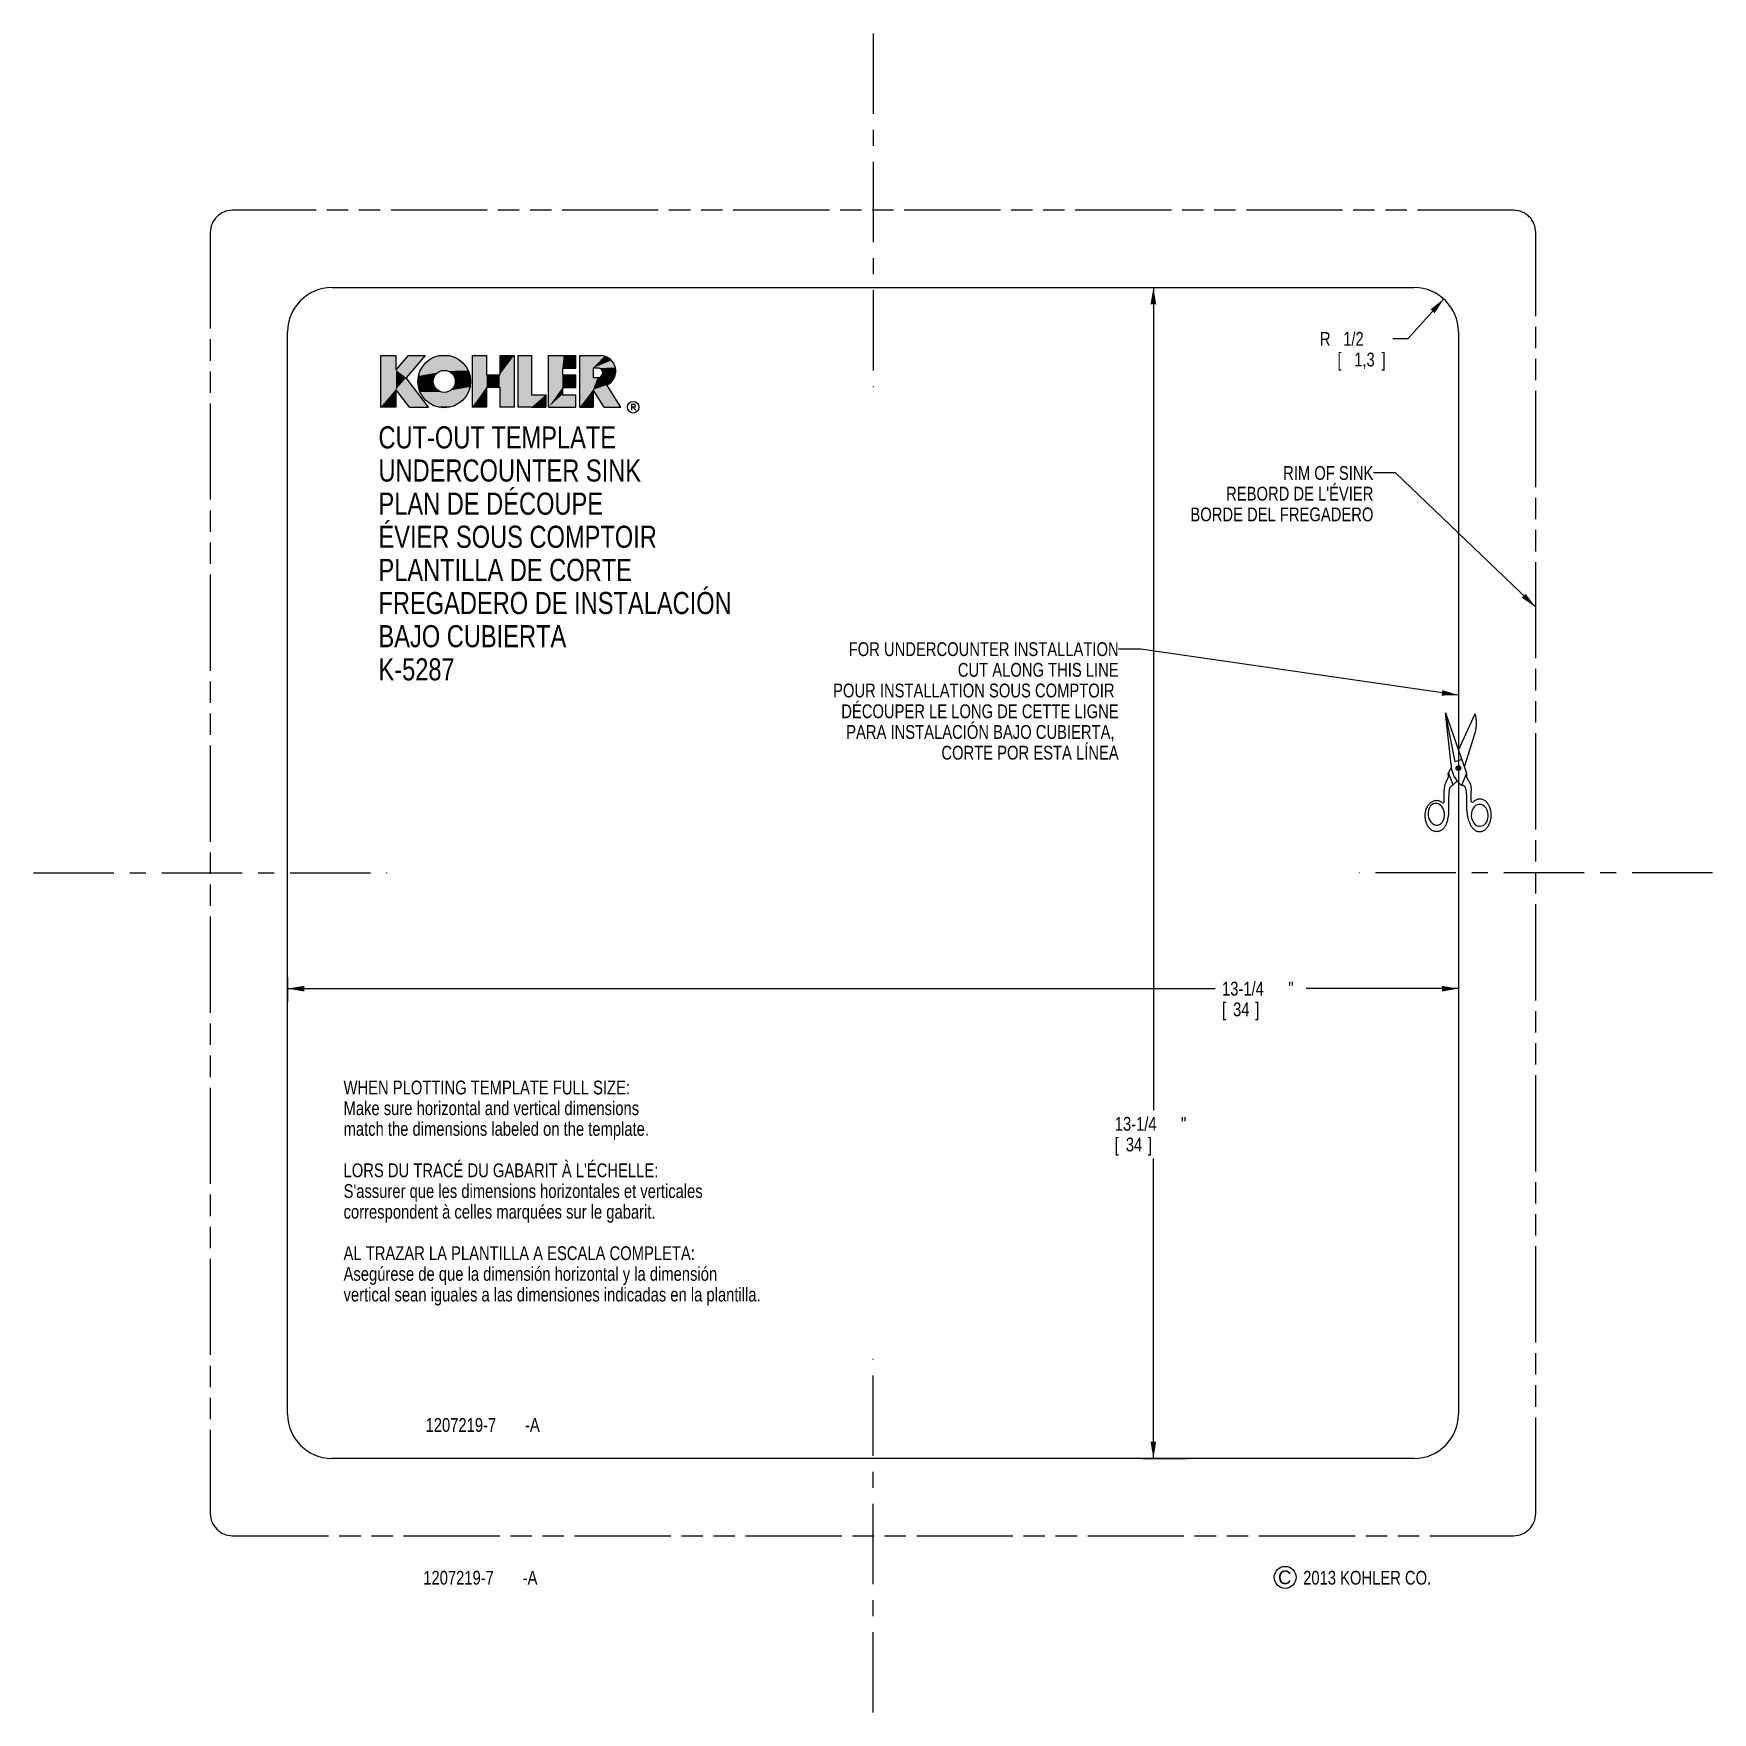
# Model space of a CAD drawing. Extents: x 12.5 to 31.5, y 9.3 to 28.3.
import ezdxf
from ezdxf.enums import TextEntityAlignment as Align

# ---------------------------------------------------------------- set-up
doc = ezdxf.new("R2010")
doc.units = 0
doc.header["$LTSCALE"] = 2.42
doc.linetypes.add('CENTER', pattern=[0.6, 0.375, -0.075, 0.075, -0.075])
doc.linetypes.add('PHANTOM', pattern=[0.8, 0.45, -0.05, 0.1, -0.05, 0.1, -0.05])
doc.layers.get('0').update_dxf_attribs({"linetype": 'CONTINUOUS'})
for name, color, linetype in [('___NOTE', 7, 'CONTINUOUS'), ('___SYMBOL', 7, 'CONTINUOUS'), ('_CURVE', 7, 'CONTINUOUS')]:
    doc.layers.add(name, color=color, linetype=linetype)
doc.styles.get("Standard").update_dxf_attribs({"font": 'txt', "width": 0.8})
doc.styles.add('TEXTSTYLE_2', font='txt')
doc.dimstyles.get("Standard").update_dxf_attribs({"dimtxt": 2.5, "dimasz": 2.5, "dimexe": 1.25, "dimexo": 0.625, "dimtad": 1, "dimcen": 2.5, "dimazin": 3, "dimtfac": 1, "dimtmove": 0, "dimatfit": 3})

# ---------------------------------------------------------------- blocks, each defined once
blk = doc.blocks.new('_FILLED')
at = {"color": 0, "linetype": 'BYBLOCK'}
blk.add_solid([(0, 0), (-1, 0.17), (-1, -0.17)], dxfattribs=at)
blk = doc.blocks.new('*D0')
at = {"color": 2, "linetype": 'CONTINUOUS'}
for p, q in [((28.48, 25.332), (28.074, 24.881)), ((28.074, 24.881), (27.903, 24.881))]:
    blk.add_line(p, q, dxfattribs=at)
at = {"color": 2, "linetype": 'CONTINUOUS', "xscale": 0.1875, "yscale": 0.1875, "zscale": 0.1875, "rotation": 48.0474899021}
blk.add_blockref('_FILLED', (28.48, 25.332), dxfattribs=at)
at = {"color": 2, "linetype": 'CONTINUOUS', "width": 0.8}
for s, height, p in [('R', 0.156, (27.199, 24.802)), ('1/2', 0.1562, (27.574, 24.802)), ('[', 0.156, (27.324, 24.568)), ('1,3', 0.1562, (27.699, 24.568)), (']', 0.156, (27.824, 24.568))]:
    blk.add_text(s, height=height, dxfattribs=at).set_placement(p, align=Align.RIGHT)
blk = doc.blocks.new('*D1')
at = {"color": 2, "linetype": 'CONTINUOUS'}
for p, q in [((25.194, 25.46), (25.194, 16.152)), ((25.194, 12.21), (25.194, 15.605)), ((25.069, 12.21), (25.578, 12.21))]:
    blk.add_line(p, q, dxfattribs=at)
at = {"color": 2, "linetype": 'CONTINUOUS', "xscale": 0.1875, "yscale": 0.1875, "zscale": 0.1875}
for p, rotation in [((25.194, 25.46), 90), ((25.194, 12.21), 270)]:
    blk.add_blockref('_FILLED', p, dxfattribs=dict(at, rotation=rotation))
at = {"color": 2, "linetype": 'CONTINUOUS', "width": 0.8}
for s, height, p in [('13-1/4', 0.1562, (24.757, 15.918)), ('"', 0.156, (25.507, 15.918)), ('[', 0.156, (24.757, 15.684)), ('34', 0.1562, (24.882, 15.684)), (']', 0.156, (25.132, 15.684))]:
    blk.add_text(s, height=height, dxfattribs=at).set_placement(p)
blk = doc.blocks.new('*D2')
at = {"color": 2, "linetype": 'CONTINUOUS'}
for p, q in [((15.396, 17.651), (15.396, 17.377)), ((15.396, 17.526), (25.892, 17.526)), ((28.646, 17.526), (26.924, 17.526))]:
    blk.add_line(p, q, dxfattribs=at)
at = {"color": 2, "linetype": 'CONTINUOUS', "xscale": 0.1875, "yscale": 0.1875, "zscale": 0.1875, "rotation": 180}
blk.add_blockref('_FILLED', (15.396, 17.526), dxfattribs=at)
at = {"color": 2, "linetype": 'CONTINUOUS', "xscale": 0.1875, "yscale": 0.1875, "zscale": 0.1875}
blk.add_blockref('_FILLED', (28.646, 17.526), dxfattribs=at)
at = {"color": 2, "linetype": 'CONTINUOUS', "width": 0.8}
for s, height, p in [('13-1/4', 0.1562, (25.971, 17.448)), ('"', 0.156, (26.721, 17.448)), ('[', 0.156, (25.971, 17.214)), ('34', 0.1562, (26.096, 17.214)), (']', 0.156, (26.346, 17.214))]:
    blk.add_text(s, height=height, dxfattribs=at).set_placement(p)
blk = doc.blocks.new('SYMBOL_40_BL0', base_point=(18.824, 22.856))
at = {"layer": '___SYMBOL', "color": 2, "linetype": 'CONTINUOUS'}
for p, q in [((16.447, 24.692), (16.621, 24.692)), ((16.447, 24.692), (16.447, 24.106)), ((16.759, 24.692), (16.621, 24.529)), ((16.621, 24.692), (16.621, 24.529)), ((16.951, 24.692), (16.738, 24.439)), ((16.759, 24.692), (16.951, 24.692)), ((17.483, 24.692), (17.483, 24.106)), ((17.483, 24.692), (17.648, 24.692)), ((17.648, 24.692), (17.648, 24.472)), ((17.796, 24.692), (17.796, 24.472)), ((17.796, 24.692), (17.96, 24.692)), ((17.96, 24.692), (17.96, 24.106)), ((18.005, 24.106), (18.005, 24.692)), ((18.005, 24.692), (18.155, 24.692)), ((18.155, 24.692), (18.155, 24.248)), ((18.347, 24.692), (18.52, 24.692)), ((18.347, 24.106), (18.347, 24.692)), ((18.505, 24.55), (18.505, 24.472)), ((18.505, 24.55), (18.656, 24.55)), ((18.52, 24.692), (18.656, 24.692)), ((18.656, 24.55), (18.656, 24.692)), ((18.701, 24.692), (18.935, 24.692)), ((18.701, 24.106), (18.701, 24.692)), ((18.908, 24.55), (18.852, 24.55)), ((18.852, 24.55), (18.852, 24.443)), ((16.991, 24.106), (16.738, 24.439)), ((17.648, 24.472), (17.796, 24.472)), ((17.648, 24.335), (17.796, 24.335)), ((17.648, 24.335), (17.648, 24.106)), ((17.796, 24.335), (17.796, 24.106)), ((18.505, 24.472), (18.656, 24.472)), ((18.505, 24.328), (18.505, 24.248)), ((18.505, 24.328), (18.656, 24.328)), ((18.656, 24.328), (18.656, 24.472)), ((18.852, 24.443), (18.904, 24.443)), ((19.167, 24.106), (19.007, 24.358)), ((16.621, 24.308), (16.621, 24.106)), ((16.775, 24.106), (16.621, 24.308)), ((18.155, 24.248), (18.318, 24.248)), ((18.318, 24.248), (18.318, 24.106)), ((18.505, 24.248), (18.656, 24.248)), ((18.656, 24.106), (18.656, 24.248)), ((18.852, 24.303), (18.852, 24.106)), ((18.977, 24.106), (18.852, 24.303)), ((19.291, 24.074), (19.291, 24.14)), ((19.291, 24.14), (19.316, 24.14)), ((16.621, 24.106), (16.447, 24.106)), ((16.775, 24.106), (16.991, 24.106)), ((17.648, 24.106), (17.483, 24.106)), ((17.96, 24.106), (17.796, 24.106)), ((18.155, 24.106), (18.005, 24.106)), ((18.155, 24.106), (18.318, 24.106)), ((18.347, 24.106), (18.656, 24.106)), ((18.701, 24.106), (18.852, 24.106)), ((18.977, 24.106), (19.167, 24.106)), ((19.316, 24.106), (19.291, 24.106)), ((19.303, 24.106), (19.335, 24.074))]:
    blk.add_line(p, q, dxfattribs=at)
for centre, radius in [((17.168, 24.398), 0.298), ((17.168, 24.398), 0.125), ((19.307, 24.106), 0.0654)]:
    blk.add_circle(centre, radius, dxfattribs=at)
for centre, radius, start, end in [((18.908, 24.496), 0.0536, 266.1604, 89.9999), ((18.935, 24.517), 0.175, 294.45, 90), ((19.316, 24.123), 0.0168, 270, 90)]:
    blk.add_arc(centre, radius, start, end, dxfattribs=at)
for points in [[(16.621, 24.529), (16.447, 24.106), (16.621, 24.692)], [(16.447, 24.106), (16.447, 24.692), (16.621, 24.692)], [(16.621, 24.308), (16.447, 24.106), (16.621, 24.529)], [(16.621, 24.529), (16.759, 24.692), (16.951, 24.692)], [(16.951, 24.692), (16.738, 24.439), (16.621, 24.529)], [(16.738, 24.439), (16.621, 24.308), (16.621, 24.529)], [(16.876, 24.46), (16.895, 24.52), (17.129, 24.517)], [(17.094, 24.499), (16.876, 24.46), (17.129, 24.517)], [(17.168, 24.523), (16.895, 24.52), (17.409, 24.574)], [(16.895, 24.52), (16.927, 24.574), (17.409, 24.574)], [(17.168, 24.523), (17.129, 24.517), (16.895, 24.52)], [(16.927, 24.574), (16.968, 24.62), (17.367, 24.62)], [(17.367, 24.62), (17.409, 24.574), (16.927, 24.574)], [(16.968, 24.62), (17.019, 24.656), (17.317, 24.656)], [(17.317, 24.656), (17.367, 24.62), (16.968, 24.62)], [(17.019, 24.656), (17.076, 24.682), (17.26, 24.682)], [(17.26, 24.682), (17.317, 24.656), (17.019, 24.656)], [(17.076, 24.682), (17.136, 24.695), (17.199, 24.695)], [(17.199, 24.695), (17.26, 24.682), (17.076, 24.682)], [(17.409, 24.574), (17.44, 24.52), (17.168, 24.523)], [(17.206, 24.517), (17.168, 24.523), (17.44, 24.52)], [(17.206, 24.517), (17.44, 24.52), (17.241, 24.499)], [(17.241, 24.499), (17.44, 24.52), (17.269, 24.472)], [(17.44, 24.52), (17.459, 24.46), (17.269, 24.472)], [(17.648, 24.472), (17.483, 24.106), (17.648, 24.692)], [(17.483, 24.106), (17.483, 24.692), (17.648, 24.692)], [(17.796, 24.472), (17.796, 24.692), (17.96, 24.692)], [(17.796, 24.472), (17.96, 24.692), (17.796, 24.335)], [(17.796, 24.335), (17.96, 24.692), (17.796, 24.106)], [(17.96, 24.692), (17.96, 24.106), (17.796, 24.106)], [(18.155, 24.248), (18.005, 24.106), (18.155, 24.692)], [(18.005, 24.106), (18.005, 24.692), (18.155, 24.692)], [(18.505, 24.55), (18.347, 24.106), (18.52, 24.692)], [(18.347, 24.106), (18.347, 24.692), (18.52, 24.692)], [(18.505, 24.472), (18.347, 24.106), (18.505, 24.55)], [(18.656, 24.692), (18.656, 24.55), (18.505, 24.55)], [(18.656, 24.692), (18.505, 24.55), (18.52, 24.692)], [(18.935, 24.692), (18.982, 24.686), (18.701, 24.692)], [(18.982, 24.686), (18.852, 24.55), (18.701, 24.692)], [(18.701, 24.106), (18.701, 24.692), (18.852, 24.55)], [(18.852, 24.443), (18.701, 24.106), (18.852, 24.55)], [(19.025, 24.667), (18.852, 24.55), (18.982, 24.686)], [(19.062, 24.637), (18.852, 24.55), (19.025, 24.667)], [(19.09, 24.599), (18.852, 24.55), (19.062, 24.637)], [(19.106, 24.554), (18.852, 24.55), (19.09, 24.599)], [(18.852, 24.55), (19.106, 24.554), (18.908, 24.55)], [(18.908, 24.55), (19.106, 24.554), (18.931, 24.544)], [(18.931, 24.544), (19.106, 24.554), (18.95, 24.529)], [(19.106, 24.554), (19.109, 24.507), (18.95, 24.529)], [(18.96, 24.507), (18.95, 24.529), (19.109, 24.507)], [(16.621, 24.308), (16.738, 24.439), (16.775, 24.106)], [(16.738, 24.439), (16.991, 24.106), (16.775, 24.106)], [(16.87, 24.398), (16.876, 24.46), (17.049, 24.437)], [(17.049, 24.437), (17.043, 24.398), (16.87, 24.398)], [(16.876, 24.336), (16.87, 24.398), (17.043, 24.398)], [(17.067, 24.472), (16.876, 24.46), (17.094, 24.499)], [(17.067, 24.472), (17.049, 24.437), (16.876, 24.46)], [(17.049, 24.36), (16.876, 24.336), (17.043, 24.398)], [(17.049, 24.36), (17.067, 24.325), (16.876, 24.336)], [(16.895, 24.277), (16.876, 24.336), (17.067, 24.325)], [(17.094, 24.297), (16.895, 24.277), (17.067, 24.325)], [(17.241, 24.297), (17.459, 24.336), (17.206, 24.28)], [(17.459, 24.336), (17.44, 24.277), (17.206, 24.28)], [(17.269, 24.325), (17.459, 24.336), (17.241, 24.297)], [(17.286, 24.437), (17.269, 24.472), (17.459, 24.46)], [(17.269, 24.325), (17.286, 24.36), (17.459, 24.336)], [(17.286, 24.437), (17.459, 24.46), (17.292, 24.398)], [(17.286, 24.36), (17.292, 24.398), (17.466, 24.398)], [(17.466, 24.398), (17.459, 24.336), (17.286, 24.36)], [(17.459, 24.46), (17.466, 24.398), (17.292, 24.398)], [(17.648, 24.335), (17.483, 24.106), (17.648, 24.472)], [(17.648, 24.335), (17.648, 24.106), (17.483, 24.106)], [(17.796, 24.472), (17.648, 24.335), (17.648, 24.472)], [(17.648, 24.335), (17.796, 24.472), (17.796, 24.335)], [(18.505, 24.328), (18.347, 24.106), (18.505, 24.472)], [(18.505, 24.248), (18.347, 24.106), (18.505, 24.328)], [(18.656, 24.472), (18.656, 24.328), (18.505, 24.328)], [(18.656, 24.472), (18.505, 24.328), (18.505, 24.472)], [(18.852, 24.303), (18.701, 24.106), (18.904, 24.443)], [(18.904, 24.443), (18.701, 24.106), (18.852, 24.443)], [(19.079, 24.418), (18.852, 24.303), (18.904, 24.443)], [(19.047, 24.383), (18.852, 24.303), (19.079, 24.418)], [(19.007, 24.358), (18.852, 24.303), (19.047, 24.383)], [(18.852, 24.303), (19.007, 24.358), (18.977, 24.106)], [(18.928, 24.447), (19.1, 24.461), (18.904, 24.443)], [(19.1, 24.461), (19.079, 24.418), (18.904, 24.443)], [(18.928, 24.447), (18.948, 24.461), (19.1, 24.461)], [(18.959, 24.482), (19.109, 24.507), (18.948, 24.461)], [(19.109, 24.507), (19.1, 24.461), (18.948, 24.461)], [(18.96, 24.507), (19.109, 24.507), (18.959, 24.482)], [(19.007, 24.358), (19.167, 24.106), (18.977, 24.106)], [(16.621, 24.106), (16.447, 24.106), (16.621, 24.308)], [(17.129, 24.28), (16.895, 24.277), (17.094, 24.297)], [(17.129, 24.28), (17.168, 24.274), (16.895, 24.277)], [(16.927, 24.223), (16.895, 24.277), (17.168, 24.274)], [(17.168, 24.274), (17.44, 24.277), (16.927, 24.223)], [(17.44, 24.277), (17.409, 24.223), (16.927, 24.223)], [(16.968, 24.177), (16.927, 24.223), (17.409, 24.223)], [(17.409, 24.223), (17.367, 24.177), (16.968, 24.177)], [(17.019, 24.14), (16.968, 24.177), (17.367, 24.177)], [(17.367, 24.177), (17.317, 24.14), (17.019, 24.14)], [(17.076, 24.115), (17.019, 24.14), (17.317, 24.14)], [(17.317, 24.14), (17.26, 24.115), (17.076, 24.115)], [(17.168, 24.274), (17.206, 24.28), (17.44, 24.277)], [(18.318, 24.248), (18.005, 24.106), (18.155, 24.248)], [(18.005, 24.106), (18.318, 24.248), (18.155, 24.106)], [(18.318, 24.248), (18.318, 24.106), (18.155, 24.106)], [(18.656, 24.248), (18.347, 24.106), (18.505, 24.248)], [(18.656, 24.248), (18.656, 24.106), (18.347, 24.106)], [(18.852, 24.303), (18.852, 24.106), (18.701, 24.106)], [(17.136, 24.102), (17.076, 24.115), (17.26, 24.115)], [(17.26, 24.115), (17.199, 24.102), (17.136, 24.102)]]:
    blk.add_solid(points, dxfattribs=at)
at = {"layer": '___SYMBOL', "color": 2, "linetype": 'CONTINUOUS', "width": 0.8}
for s, p in [('CUT-OUT TEMPLATE', (16.424, 23.64)), ('UNDERCOUNTER SINK', (16.424, 23.265)), ('PLAN DE DÉCOUPE', (16.424, 22.89)), ('ÉVIER SOUS COMPTOIR', (16.424, 22.515)), ('PLANTILLA DE CORTE', (16.424, 22.14)), ('FREGADERO DE INSTALACIÓN', (16.424, 21.765)), ('BAJO CUBIERTA', (16.424, 21.39)), ('K-5287', (16.424, 21.015))]:
    blk.add_text(s, height=0.25, dxfattribs=at).set_placement(p)
blk = doc.blocks.new('SYMBOL_3_BL1', base_point=(27.662, 10.863))
at = {"layer": '___SYMBOL', "color": 7, "linetype": 'CONTINUOUS'}
blk.add_circle((26.685, 10.863), 0.124, dxfattribs=at)
at = {"layer": '___SYMBOL', "color": 7, "linetype": 'CONTINUOUS', "style": 'TEXTSTYLE_2'}
blk.add_text('C', height=0.156, dxfattribs=at).set_placement((26.605, 10.786))
at = {"layer": '___SYMBOL', "color": 2, "linetype": 'CONTINUOUS', "width": 0.8}
blk.add_text('2013 KOHLER CO.', height=0.15625, dxfattribs=at).set_placement((26.889, 10.781))
blk = doc.blocks.new('SYMBOL_9_BL2', base_point=(17.644, 12.588))
at = {"layer": '___SYMBOL', "color": 2, "linetype": 'CONTINUOUS', "width": 0.8}
for s, p in [('1207219-7', (16.957, 12.51)), ('-A', (18.082, 12.51))]:
    blk.add_text(s, height=0.1562, dxfattribs=at).set_placement(p)
blk = doc.blocks.new('SYMBOL_10_BL3', base_point=(17.618, 10.859))
at = {"layer": '___SYMBOL', "color": 2, "linetype": 'CONTINUOUS', "width": 0.8}
for s, p in [('1207219-7', (16.931, 10.781)), ('-A', (18.056, 10.781))]:
    blk.add_text(s, height=0.1562, dxfattribs=at).set_placement(p)
blk = doc.blocks.new('SYMBOL_12_BL4', base_point=(20.154, 15.236))
at = {"layer": '___SYMBOL', "color": 2, "linetype": 'CONTINUOUS', "width": 0.8}
for s, p in [('WHEN PLOTTING TEMPLATE FULL SIZE:', (16.029, 16.329)), ('Make sure horizontal and vertical dimensions', (16.029, 16.095)), ('match the dimensions labeled on the template.', (16.029, 15.861)), ("LORS DU TRACÉ DU GABARIT À L'ÉCHELLE:  ", (16.029, 15.392)), ("S'assurer que les dimensions horizontales et verticales ", (16.029, 15.157)), ('correspondent à celles marquées sur le gabarit.', (16.029, 14.923)), ('AL TRAZAR LA PLANTILLA A ESCALA COMPLETA: ', (16.029, 14.454)), ('Asegúrese de que la dimensión horizontal y la dimensión ', (16.029, 14.22)), ('vertical sean iguales a las dimensiones indicadas en la plantilla.', (16.029, 13.986))]:
    blk.add_text(s, height=0.15625, dxfattribs=at).set_placement(p)
blk = doc.blocks.new('SYMBOL_37_BL5', base_point=(28.642, 19.975))
at = {"layer": '___SYMBOL', "color": 7, "linetype": 'CONTINUOUS'}
for p, q in [((28.611, 20.093), (28.499, 20.646)), ((28.563, 20.063), (28.499, 20.646)), ((28.499, 20.646), (28.739, 19.966)), ((28.647, 20.226), (28.835, 20.637)), ((28.714, 20.036), (28.835, 20.421)), ((28.533, 19.968), (28.566, 20.029)), ((28.587, 19.832), (28.533, 19.968)), ((28.685, 20.119), (28.611, 20.093)), ((28.638, 19.997), (28.637, 20.048)), ((28.638, 20.022), (28.646, 20.023)), ((28.653, 20.049), (28.655, 19.997)), ((28.739, 19.966), (28.682, 19.827)), ((28.587, 19.832), (28.631, 19.878))]:
    blk.add_line(p, q, dxfattribs=at)
for points in [[(28.485, 19.643), (28.485, 19.658), (28.485, 19.673), (28.485, 19.684), (28.485, 19.694), (28.485, 19.705), (28.485, 19.716), (28.485, 19.727), (28.485, 19.738), (28.485, 19.749), (28.486, 19.76), (28.486, 19.77), (28.487, 19.781), (28.487, 19.787), (28.488, 19.793), (28.489, 19.799), (28.49, 19.805), (28.491, 19.811), (28.492, 19.817), (28.493, 19.823), (28.495, 19.829), (28.496, 19.835), (28.498, 19.841), (28.5, 19.847), (28.503, 19.853), (28.505, 19.859), (28.507, 19.862), (28.508, 19.866), (28.51, 19.869), (28.511, 19.872), (28.513, 19.875), (28.514, 19.878), (28.516, 19.882), (28.518, 19.885), (28.519, 19.888), (28.521, 19.891), (28.523, 19.894), (28.524, 19.897), (28.526, 19.901), (28.527, 19.904), (28.528, 19.907), (28.529, 19.91), (28.53, 19.913), (28.531, 19.916), (28.532, 19.919), (28.533, 19.923), (28.533, 19.926), (28.534, 19.929), (28.534, 19.932), (28.534, 19.935), (28.534, 19.938), (28.533, 19.941), (28.532, 19.944), (28.532, 19.947), (28.531, 19.949), (28.531, 19.95), (28.53, 19.952), (28.53, 19.953), (28.529, 19.955), (28.529, 19.956), (28.529, 19.958), (28.529, 19.959), (28.53, 19.961), (28.53, 19.963), (28.531, 19.964), (28.531, 19.965), (28.532, 19.967), (28.533, 19.968)], [(28.791, 19.649), (28.79, 19.657), (28.79, 19.664), (28.79, 19.673), (28.789, 19.682), (28.789, 19.691), (28.79, 19.699), (28.79, 19.708), (28.79, 19.717), (28.791, 19.725), (28.791, 19.734), (28.791, 19.74), (28.792, 19.746), (28.792, 19.751), (28.792, 19.757), (28.792, 19.762), (28.793, 19.768), (28.793, 19.774), (28.793, 19.779), (28.793, 19.785), (28.793, 19.79), (28.792, 19.796), (28.792, 19.802), (28.791, 19.807), (28.791, 19.812), (28.79, 19.818), (28.789, 19.823), (28.787, 19.828), (28.786, 19.834), (28.784, 19.839), (28.782, 19.843), (28.78, 19.848), (28.778, 19.853), (28.776, 19.857), (28.773, 19.862), (28.771, 19.866), (28.768, 19.871), (28.765, 19.875), (28.762, 19.88), (28.76, 19.884), (28.758, 19.887), (28.755, 19.891), (28.754, 19.894), (28.752, 19.897), (28.75, 19.9), (28.748, 19.903), (28.747, 19.907), (28.745, 19.91), (28.744, 19.914), (28.743, 19.917), (28.742, 19.92), (28.742, 19.924), (28.741, 19.927), (28.741, 19.931), (28.741, 19.934), (28.741, 19.938), (28.741, 19.941), (28.74, 19.945), (28.74, 19.949), (28.74, 19.954), (28.74, 19.958), (28.74, 19.962), (28.739, 19.966)], [(28.528, 19.454), (28.53, 19.463), (28.532, 19.471), (28.534, 19.48), (28.535, 19.489), (28.536, 19.497), (28.537, 19.506), (28.538, 19.515), (28.538, 19.523), (28.539, 19.532), (28.539, 19.541), (28.539, 19.55), (28.539, 19.559), (28.539, 19.567), (28.539, 19.579), (28.539, 19.592), (28.538, 19.604), (28.538, 19.616), (28.538, 19.628), (28.538, 19.64), (28.537, 19.652), (28.537, 19.664), (28.538, 19.676), (28.538, 19.689), (28.539, 19.702), (28.54, 19.715), (28.541, 19.728), (28.542, 19.741), (28.543, 19.755), (28.543, 19.759), (28.544, 19.763), (28.544, 19.767), (28.544, 19.771), (28.545, 19.775), (28.545, 19.779), (28.546, 19.783), (28.547, 19.787), (28.548, 19.791), (28.549, 19.794), (28.55, 19.798), (28.552, 19.802), (28.554, 19.805), (28.556, 19.808), (28.558, 19.811), (28.56, 19.814), (28.563, 19.817), (28.565, 19.819), (28.568, 19.822), (28.571, 19.824), (28.574, 19.826), (28.577, 19.828), (28.58, 19.829), (28.584, 19.831), (28.587, 19.832)], [(28.768, 19.416), (28.764, 19.426), (28.761, 19.436), (28.759, 19.447), (28.756, 19.457), (28.754, 19.468), (28.752, 19.478), (28.75, 19.489), (28.748, 19.5), (28.747, 19.51), (28.746, 19.521), (28.744, 19.532), (28.744, 19.543), (28.743, 19.554), (28.742, 19.565), (28.742, 19.575), (28.741, 19.586), (28.741, 19.597), (28.741, 19.608), (28.741, 19.619), (28.741, 19.63), (28.741, 19.646), (28.741, 19.661), (28.74, 19.677), (28.74, 19.693), (28.74, 19.709), (28.74, 19.716), (28.739, 19.724), (28.739, 19.731), (28.738, 19.738), (28.738, 19.746), (28.737, 19.753), (28.736, 19.76), (28.735, 19.768), (28.733, 19.775), (28.731, 19.782), (28.729, 19.789), (28.727, 19.796), (28.726, 19.799), (28.725, 19.802), (28.724, 19.805), (28.722, 19.808), (28.721, 19.81), (28.719, 19.813), (28.717, 19.815), (28.714, 19.817), (28.712, 19.819), (28.709, 19.821), (28.706, 19.823), (28.703, 19.824), (28.7, 19.826), (28.697, 19.826), (28.694, 19.827), (28.691, 19.828), (28.688, 19.828), (28.685, 19.828), (28.682, 19.827)], [(28.462, 19.631), (28.455, 19.636), (28.447, 19.641), (28.439, 19.645), (28.431, 19.648), (28.423, 19.65), (28.415, 19.652), (28.406, 19.653), (28.398, 19.654), (28.39, 19.653), (28.381, 19.653), (28.373, 19.651), (28.365, 19.649), (28.357, 19.645), (28.349, 19.642), (28.342, 19.637), (28.334, 19.632), (28.327, 19.627), (28.32, 19.621), (28.314, 19.614), (28.307, 19.607), (28.302, 19.599), (28.296, 19.591), (28.291, 19.582), (28.286, 19.573), (28.282, 19.563), (28.279, 19.553), (28.275, 19.543), (28.273, 19.533), (28.27, 19.522), (28.269, 19.511), (28.267, 19.501), (28.267, 19.49), (28.267, 19.479), (28.267, 19.468), (28.268, 19.457), (28.269, 19.446), (28.271, 19.435), (28.274, 19.424), (28.277, 19.414), (28.28, 19.404), (28.284, 19.394), (28.289, 19.385), (28.294, 19.376), (28.299, 19.367), (28.304, 19.359), (28.311, 19.351), (28.317, 19.344), (28.324, 19.338), (28.331, 19.332), (28.338, 19.326), (28.346, 19.321), (28.353, 19.317), (28.361, 19.314), (28.369, 19.311), (28.377, 19.309), (28.386, 19.307), (28.394, 19.307), (28.402, 19.306), (28.411, 19.307), (28.419, 19.308), (28.427, 19.31), (28.435, 19.313), (28.443, 19.317), (28.451, 19.321), (28.459, 19.325), (28.466, 19.331), (28.473, 19.336), (28.48, 19.343), (28.486, 19.35), (28.492, 19.358), (28.498, 19.366), (28.503, 19.374), (28.508, 19.383), (28.512, 19.392), (28.516, 19.402), (28.519, 19.412), (28.522, 19.422), (28.525, 19.433), (28.527, 19.444), (28.528, 19.454)], [(28.411, 19.378), (28.431, 19.383), (28.45, 19.395), (28.465, 19.412), (28.477, 19.433), (28.485, 19.457), (28.489, 19.485), (28.488, 19.512), (28.482, 19.539), (28.472, 19.564), (28.459, 19.586), (28.441, 19.604), (28.422, 19.616), (28.401, 19.623), (28.381, 19.623), (28.361, 19.618), (28.342, 19.606), (28.327, 19.59), (28.314, 19.568), (28.306, 19.544), (28.303, 19.517), (28.304, 19.489), (28.309, 19.462), (28.319, 19.437), (28.333, 19.415), (28.35, 19.397), (28.369, 19.385), (28.39, 19.378), (28.411, 19.378)], [(28.768, 19.416), (28.771, 19.406), (28.774, 19.396), (28.778, 19.387), (28.783, 19.377), (28.788, 19.369), (28.793, 19.361), (28.798, 19.353), (28.804, 19.346), (28.81, 19.339), (28.816, 19.333), (28.823, 19.327), (28.83, 19.322), (28.837, 19.317), (28.844, 19.313), (28.851, 19.31), (28.859, 19.307), (28.866, 19.305), (28.874, 19.304), (28.882, 19.303), (28.889, 19.303), (28.897, 19.304), (28.905, 19.305), (28.913, 19.307), (28.92, 19.31), (28.928, 19.313), (28.935, 19.317), (28.942, 19.321), (28.949, 19.327), (28.956, 19.332), (28.962, 19.338), (28.968, 19.345), (28.974, 19.352), (28.98, 19.36), (28.985, 19.368), (28.99, 19.377), (28.994, 19.386), (28.998, 19.395), (29.002, 19.405), (29.006, 19.415), (29.009, 19.425), (29.011, 19.436), (29.013, 19.447), (29.015, 19.457), (29.016, 19.468), (29.016, 19.479), (29.017, 19.49), (29.016, 19.501), (29.016, 19.512), (29.015, 19.523), (29.013, 19.534), (29.011, 19.545), (29.008, 19.555), (29.005, 19.565), (29.002, 19.575), (28.998, 19.585), (28.994, 19.594), (28.989, 19.603), (28.984, 19.611), (28.979, 19.619), (28.974, 19.627), (28.968, 19.634), (28.961, 19.64), (28.955, 19.646), (28.948, 19.651), (28.941, 19.656), (28.934, 19.66), (28.927, 19.664), (28.919, 19.667), (28.912, 19.669), (28.904, 19.671), (28.896, 19.672), (28.889, 19.672), (28.881, 19.672), (28.873, 19.671), (28.866, 19.669), (28.858, 19.667), (28.851, 19.664), (28.843, 19.66), (28.836, 19.656), (28.829, 19.651), (28.822, 19.646), (28.816, 19.64)], [(28.893, 19.364), (28.914, 19.368), (28.934, 19.378), (28.952, 19.394), (28.966, 19.414), (28.976, 19.438), (28.982, 19.465), (28.983, 19.492), (28.979, 19.52), (28.971, 19.546), (28.959, 19.568), (28.942, 19.587), (28.924, 19.601), (28.903, 19.609), (28.881, 19.611), (28.86, 19.607), (28.84, 19.597), (28.823, 19.582), (28.809, 19.561), (28.798, 19.537), (28.793, 19.51), (28.792, 19.483), (28.795, 19.456), (28.804, 19.43), (28.816, 19.407), (28.832, 19.388), (28.851, 19.374), (28.872, 19.366), (28.893, 19.364)]]:
    blk.add_lwpolyline(points, dxfattribs=at)
blk.add_circle((28.646, 20.023), 0.0268, dxfattribs=at)
for centre, radius, start, end in [((28.49, 20.529), 0.361, 342.6406, 17.3594), ((28.875, 20.073), 0.313, 181.806, 231.7527), ((28.471, 19.643), 0.0146, 233.3109, 359.4467), ((28.805, 19.65), 0.0146, 185.3134, 314.0675)]:
    blk.add_arc(centre, radius, start, end, dxfattribs=at)

msp = doc.modelspace()

# ---------------------------------------------------------------- linework, layer by layer
at = {"layer": '___NOTE', "color": 2, "linetype": 'CONTINUOUS'}
for p, q in [((27.934, 23.362), (27.684, 23.362)), ((29.521, 21.843), (27.934, 23.362)), ((25.051, 21.368), (24.801, 21.368)), ((28.646, 20.847), (25.051, 21.368))]:
    msp.add_line(p, q, dxfattribs=at)
for points in [[(29.364, 21.95), (29.521, 21.843), (29.407, 21.995)], [(28.456, 20.843), (28.646, 20.847), (28.465, 20.905)]]:
    msp.add_solid(points, dxfattribs=at)
at = {"layer": '_CURVE', "color": 8, "linetype": 'CENTER'}
for p, q in [((22.021, 28.335), (22.021, 24.335)), ((12.521, 18.835), (16.521, 18.835)), ((31.521, 18.835), (27.521, 18.835)), ((22.021, 9.335), (22.021, 13.335))]:
    msp.add_line(p, q, dxfattribs=at)
at = {"layer": '_CURVE', "color": 8, "linetype": 'PHANTOM'}
for p, q in [((29.271, 26.335), (14.771, 26.335)), ((14.521, 26.085), (14.521, 11.585)), ((29.521, 11.585), (29.521, 26.085)), ((14.771, 11.335), (29.271, 11.335))]:
    msp.add_line(p, q, dxfattribs=at)
at = {"layer": '_CURVE', "color": 7, "linetype": 'CONTINUOUS'}
for p, q in [((15.896, 25.46), (28.146, 25.46)), ((15.396, 12.71), (15.396, 24.96)), ((28.646, 24.96), (28.646, 12.71)), ((28.146, 12.21), (15.896, 12.21))]:
    msp.add_line(p, q, dxfattribs=at)
at = {"layer": '_CURVE', "color": 8, "linetype": 'PHANTOM'}
for centre, start, end in [((14.771, 26.085), 90, 180), ((29.271, 26.085), 0, 90), ((14.771, 11.585), 180, 270), ((29.271, 11.585), 270, 360)]:
    msp.add_arc(centre, 0.25, start, end, dxfattribs=at)
at = {"layer": '_CURVE', "color": 7, "linetype": 'CONTINUOUS'}
for centre, start, end in [((15.896, 24.96), 90, 180), ((28.146, 24.96), 0, 90), ((15.896, 12.71), 180, 270), ((28.146, 12.71), 270, 360)]:
    msp.add_arc(centre, 0.5, start, end, dxfattribs=at)

# ---------------------------------------------------------------- block references
at = {"layer": '___SYMBOL', "color": 2, "linetype": 'CONTINUOUS'}
for name, p in [('SYMBOL_40_BL0', (18.824, 22.856)), ('SYMBOL_37_BL5', (28.642, 19.975)), ('SYMBOL_12_BL4', (20.154, 15.236)), ('SYMBOL_9_BL2', (17.644, 12.588)), ('SYMBOL_10_BL3', (17.618, 10.859)), ('SYMBOL_3_BL1', (27.662, 10.863))]:
    msp.add_blockref(name, p, dxfattribs=at)

# ---------------------------------------------------------------- texts
at = {"layer": '___NOTE', "color": 2, "linetype": 'CONTINUOUS', "width": 0.8}
for s, p in [('RIM OF SINK', (27.684, 23.284)), ("REBORD DE L'ÉVIER", (27.684, 23.05)), ('BORDE DEL FREGADERO', (27.684, 22.815)), ('FOR UNDERCOUNTER INSTALLATION', (24.801, 21.29)), ('CUT ALONG THIS LINE', (24.801, 21.056)), ('POUR INSTALLATION SOUS COMPTOIR ', (24.801, 20.822)), ('DÉCOUPER LE LONG DE CETTE LIGNE', (24.801, 20.587)), ('PARA INSTALACIÓN BAJO CUBIERTA, ', (24.801, 20.353)), ('CORTE POR ESTA LÍNEA', (24.801, 20.118))]:
    msp.add_text(s, height=0.15625, dxfattribs=at).set_placement(p, align=Align.RIGHT)

# ---------------------------------------------------------------- dimensions: what is measured, and where the dimension line sits
at = {"color": 2, "linetype": 'CONTINUOUS'}
for base, p1, p2, angle, picture, middle in [((25.194, 12.21), (15.896, 25.46), (25.64, 12.21), 270, '*D1', (25.194, 15.879)), ((15.396, 17.526), (28.646, 24.96), (15.396, 17.315), 180, '*D2', (26.408, 17.409))]:
    dim = msp.add_linear_dim(base=base, p1=p1, p2=p2, angle=angle, dimstyle='Standard', dxfattribs=at)
    dim.commit()
    dim.dimension.update_dxf_attribs({"geometry": picture, "text_midpoint": middle, "dimtype": 128})
dim = msp.add_radius_dim(center=(28.146, 24.96), mpoint=(28.48, 25.332), dimstyle='Standard', dxfattribs=at)
dim.commit()
dim.dimension.update_dxf_attribs({"geometry": '*D0', "text_midpoint": (27.449, 24.763), "dimtype": 132})

doc.saveas('drawing.dxf')
